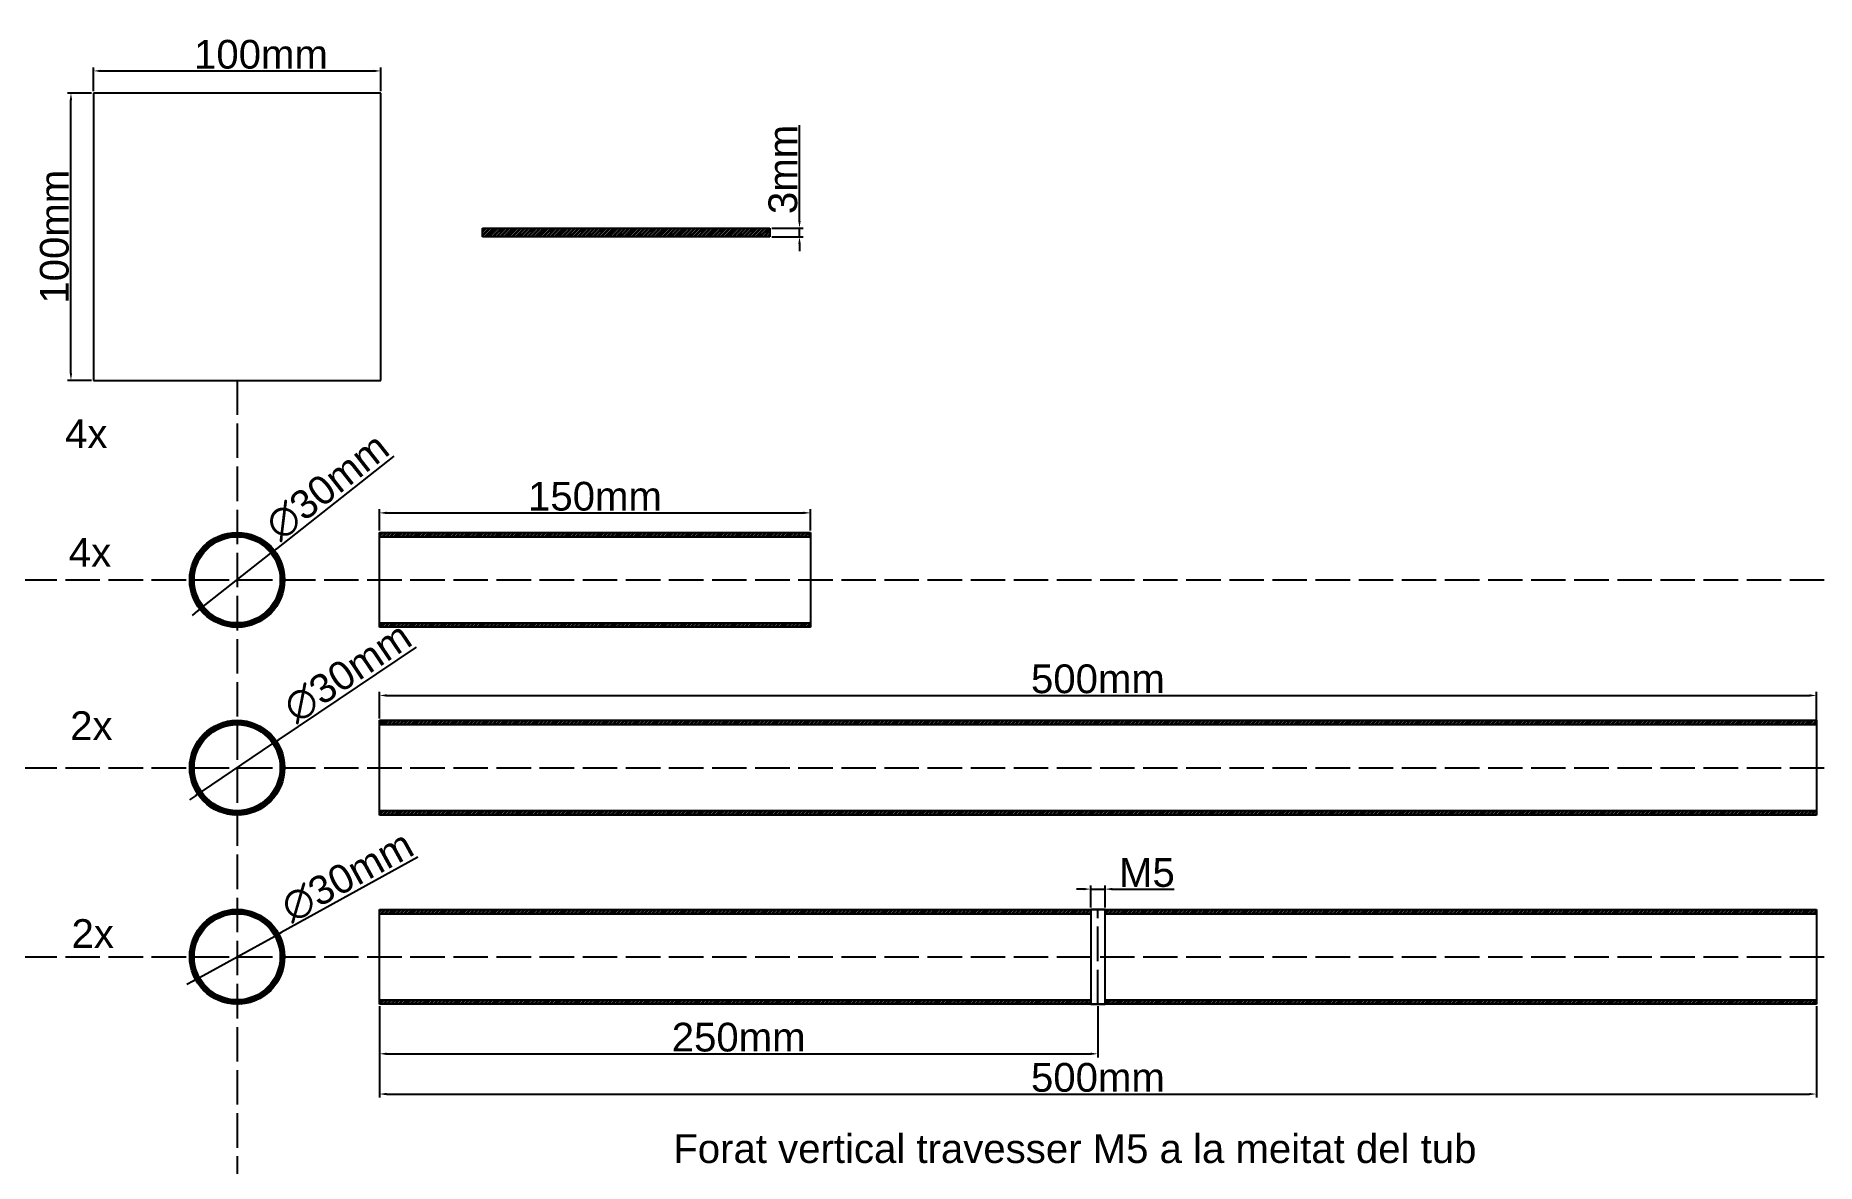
# Model space of a CAD drawing. Header units: millimetres. Extents: x 864 to 1483, y 1026 to 1419.
import ezdxf

# ---------------------------------------------------------------- set-up
doc = ezdxf.new("R2010")
doc.units = ezdxf.units.MM
doc.linetypes.add('ACAD_ISO02W100', pattern=[15, 12, -3])
for name, color, linetype in [('Capa.1 (Estructura)', 7, 'Continuous'), ('Capa.2 (Ejes)', 80, 'ACAD_ISO02W100'), ('Capa.3 (Corte)', 7, 'Continuous'), ('Capa.4 (Cotas)', 10, 'Continuous')]:
    doc.layers.add(name, color=color, linetype=linetype)
doc.styles.get("Standard").update_dxf_attribs({"font": 'arial.ttf'})
doc.dimstyles.new('ISO-25', dxfattribs={"dimtxt": 2.5, "dimasz": 2.5, "dimexe": 1.25, "dimexo": 0.625, "dimtad": 1, "dimtxsty": 'Standard', "dimcen": 2.5, "dimadec": 0, "dimazin": 0, "dimtfac": 1, "dimtmove": 0, "dimatfit": 3, "dimfxl": 1, "dimarcsym": 0})

# ---------------------------------------------------------------- blocks, each defined once
blk = doc.blocks.new('*D1')
at = {"layer": 'Capa.4 (Cotas)', "color": 0, "lineweight": -2, "transparency": 16777216}
for p, q in [((996.82, 1132.7), (949.23, 1106.49)), ((920.77, 1090.81), (947.04, 1105.28)), ((918.58, 1089.6), (916.39, 1088.4))]:
    blk.add_line(p, q, dxfattribs=at)
at = {"layer": 'Capa.4 (Cotas)', "color": 0, "transparency": 16777216}
for points in [[(949.03, 1106.85), (949.44, 1106.12), (947.04, 1105.28)], [(918.38, 1089.97), (918.78, 1089.24), (920.77, 1090.81)]]:
    blk.add_solid(points, dxfattribs=at)
at = {"layer": 'Defpoints', "color": 0, "transparency": 16777216}
for p in [(947.04, 1105.28), (920.77, 1090.81)]:
    blk.add_point(p, dxfattribs=at)
at = {"layer": 'Capa.4 (Cotas)', "color": 0, "transparency": 16777216, "insert": (972.26, 1126.03), "char_height": 10, "attachment_point": 5, "rotation": 28.84495}
blk.add_mtext('∅30mm', dxfattribs=at)
blk = doc.blocks.new('*D2')
at = {"layer": 'Capa.4 (Cotas)', "color": 0, "lineweight": -2, "transparency": 16777216}
for p, q in [((996.22, 1205.79), (948.42, 1173.62)), ((921.46, 1155.48), (946.35, 1172.23)), ((919.39, 1154.08), (917.31, 1152.69))]:
    blk.add_line(p, q, dxfattribs=at)
at = {"layer": 'Capa.4 (Cotas)', "color": 0, "transparency": 16777216}
for points in [[(948.19, 1173.97), (948.66, 1173.28), (946.35, 1172.23)], [(919.15, 1154.43), (919.62, 1153.74), (921.46, 1155.48)]]:
    blk.add_solid(points, dxfattribs=at)
at = {"layer": 'Defpoints', "color": 0, "transparency": 16777216}
for p in [(946.35, 1172.23), (921.46, 1155.48)]:
    blk.add_point(p, dxfattribs=at)
at = {"layer": 'Capa.4 (Cotas)', "color": 0, "transparency": 16777216, "insert": (972.35, 1196.97), "char_height": 10, "attachment_point": 5, "rotation": 33.94053}
blk.add_mtext('∅30mm', dxfattribs=at)
blk = doc.blocks.new('*D3')
at = {"layer": 'Capa.4 (Cotas)', "color": 0, "lineweight": -2, "transparency": 16777216}
for p, q in [((988.45, 1272.23), (947.65, 1240.06)), ((922.13, 1219.94), (945.68, 1238.51)), ((920.16, 1218.39), (918.2, 1216.84))]:
    blk.add_line(p, q, dxfattribs=at)
at = {"layer": 'Capa.4 (Cotas)', "color": 0, "transparency": 16777216}
for points in [[(947.39, 1240.38), (947.91, 1239.73), (945.68, 1238.51)], [(919.9, 1218.72), (920.42, 1218.06), (922.13, 1219.94)]]:
    blk.add_solid(points, dxfattribs=at)
at = {"layer": 'Defpoints', "color": 0, "transparency": 16777216}
for p in [(945.68, 1238.51), (922.13, 1219.94)]:
    blk.add_point(p, dxfattribs=at)
at = {"layer": 'Capa.4 (Cotas)', "color": 0, "transparency": 16777216, "insert": (965.31, 1261.64), "char_height": 10, "width": 6.2926, "attachment_point": 5, "rotation": 38.25195}
blk.add_mtext('∅30mm', dxfattribs=at)
blk = doc.blocks.new('*D7')
at = {"layer": 'Capa.4 (Cotas)', "color": 0, "lineweight": -2, "transparency": 16777216}
for p, q in [((983.41, 1246.35), (983.41, 1253.77)), ((985.91, 1252.52), (1130.91, 1252.52)), ((1133.41, 1246.35), (1133.41, 1253.77))]:
    blk.add_line(p, q, dxfattribs=at)
at = {"layer": 'Capa.4 (Cotas)', "color": 0, "transparency": 16777216}
for points in [[(985.91, 1252.94), (985.91, 1252.11), (983.41, 1252.52)], [(1130.91, 1252.94), (1130.91, 1252.11), (1133.41, 1252.52)]]:
    blk.add_solid(points, dxfattribs=at)
at = {"layer": 'Defpoints', "color": 0, "transparency": 16777216}
for p in [(1133.41, 1252.52), (983.41, 1245.72), (1133.41, 1245.72)]:
    blk.add_point(p, dxfattribs=at)
at = {"layer": 'Capa.4 (Cotas)', "color": 0, "transparency": 16777216, "insert": (1058.41, 1258.25), "char_height": 10, "attachment_point": 5}
blk.add_mtext('150mm', dxfattribs=at)
blk = doc.blocks.new('*D8')
at = {"layer": 'Capa.4 (Cotas)', "color": 0, "lineweight": -2, "transparency": 16777216}
for p, q in [((883.91, 1399.25), (883.91, 1407.56)), ((983.91, 1399.25), (983.91, 1407.56)), ((886.41, 1406.31), (981.41, 1406.31))]:
    blk.add_line(p, q, dxfattribs=at)
at = {"layer": 'Capa.4 (Cotas)', "color": 0, "transparency": 16777216}
for points in [[(886.41, 1406.72), (886.41, 1405.89), (883.91, 1406.31)], [(981.41, 1406.72), (981.41, 1405.89), (983.91, 1406.31)]]:
    blk.add_solid(points, dxfattribs=at)
at = {"layer": 'Defpoints', "color": 0, "transparency": 16777216}
for p in [(983.91, 1406.31), (883.91, 1398.62), (983.91, 1398.62)]:
    blk.add_point(p, dxfattribs=at)
at = {"layer": 'Capa.4 (Cotas)', "color": 0, "transparency": 16777216, "insert": (942.2, 1412.04), "char_height": 10, "width": 5.2797, "attachment_point": 5}
blk.add_mtext('100mm', dxfattribs=at)
blk = doc.blocks.new('*D9')
at = {"layer": 'Capa.4 (Cotas)', "color": 0, "lineweight": -2, "transparency": 16777216}
for p, q in [((883.28, 1398.62), (874.82, 1398.62)), ((876.07, 1301.12), (876.07, 1396.12)), ((883.28, 1298.62), (874.82, 1298.62))]:
    blk.add_line(p, q, dxfattribs=at)
at = {"layer": 'Capa.4 (Cotas)', "color": 0, "transparency": 16777216}
for points in [[(875.66, 1396.12), (876.49, 1396.12), (876.07, 1398.62)], [(875.66, 1301.12), (876.49, 1301.12), (876.07, 1298.62)]]:
    blk.add_solid(points, dxfattribs=at)
at = {"layer": 'Defpoints', "color": 0, "transparency": 16777216}
for p in [(876.07, 1398.62), (883.91, 1398.62), (883.91, 1298.62)]:
    blk.add_point(p, dxfattribs=at)
at = {"layer": 'Capa.4 (Cotas)', "color": 0, "transparency": 16777216, "insert": (870.34, 1348.62), "char_height": 10, "attachment_point": 5, "rotation": 90}
blk.add_mtext('100mm', dxfattribs=at)
blk = doc.blocks.new('*D10')
at = {"layer": 'Capa.4 (Cotas)', "color": 0, "lineweight": -2, "transparency": 16777216}
for p, q in [((983.41, 1180.98), (983.41, 1190.24)), ((1483.41, 1179.48), (1483.41, 1190.24)), ((985.91, 1188.99), (1480.91, 1188.99))]:
    blk.add_line(p, q, dxfattribs=at)
at = {"layer": 'Capa.4 (Cotas)', "color": 0, "transparency": 16777216}
for points in [[(985.91, 1189.41), (985.91, 1188.57), (983.41, 1188.99)], [(1480.91, 1189.41), (1480.91, 1188.57), (1483.41, 1188.99)]]:
    blk.add_solid(points, dxfattribs=at)
at = {"layer": 'Defpoints', "color": 0, "transparency": 16777216}
for p in [(1483.41, 1188.99), (983.41, 1180.35), (1483.41, 1178.85)]:
    blk.add_point(p, dxfattribs=at)
at = {"layer": 'Capa.4 (Cotas)', "color": 0, "transparency": 16777216, "insert": (1233.41, 1194.72), "char_height": 10, "attachment_point": 5}
blk.add_mtext('500mm', dxfattribs=at)
blk = doc.blocks.new('*D12')
at = {"layer": 'Capa.4 (Cotas)', "color": 0, "lineweight": -2, "transparency": 16777216}
for p, q in [((1228.41, 1121.61), (1225.91, 1121.61)), ((1230.91, 1115.17), (1230.91, 1122.86)), ((1230.91, 1121.61), (1235.91, 1121.61)), ((1235.91, 1115.17), (1235.91, 1122.86)), ((1238.41, 1121.61), (1259.97, 1121.61))]:
    blk.add_line(p, q, dxfattribs=at)
at = {"layer": 'Capa.4 (Cotas)', "color": 0, "transparency": 16777216}
for points in [[(1228.41, 1122.03), (1228.41, 1121.19), (1230.91, 1121.61)], [(1238.41, 1122.03), (1238.41, 1121.19), (1235.91, 1121.61)]]:
    blk.add_solid(points, dxfattribs=at)
at = {"layer": 'Defpoints', "color": 0, "transparency": 16777216}
for p in [(1235.91, 1121.61), (1230.91, 1114.55), (1235.91, 1114.55)]:
    blk.add_point(p, dxfattribs=at)
at = {"layer": 'Capa.4 (Cotas)', "color": 0, "transparency": 16777216, "insert": (1250.44, 1127.32), "char_height": 10, "attachment_point": 5}
blk.add_mtext('M5', dxfattribs=at)
blk = doc.blocks.new('*D13')
at = {"layer": 'Capa.4 (Cotas)', "color": 0, "lineweight": -2, "transparency": 16777216}
for p, q in [((983.41, 1080.92), (983.41, 1063.05)), ((1233.41, 1080.92), (1233.41, 1063.05)), ((985.91, 1064.3), (1230.91, 1064.3))]:
    blk.add_line(p, q, dxfattribs=at)
at = {"layer": 'Capa.4 (Cotas)', "color": 0, "transparency": 16777216}
for points in [[(985.91, 1064.71), (985.91, 1063.88), (983.41, 1064.3)], [(1230.91, 1064.71), (1230.91, 1063.88), (1233.41, 1064.3)]]:
    blk.add_solid(points, dxfattribs=at)
at = {"layer": 'Defpoints', "color": 0, "transparency": 16777216}
for p in [(983.41, 1081.55), (1233.41, 1081.55), (1233.41, 1064.3)]:
    blk.add_point(p, dxfattribs=at)
at = {"layer": 'Capa.4 (Cotas)', "color": 0, "transparency": 16777216, "insert": (1108.41, 1070.03), "char_height": 10, "attachment_point": 5}
blk.add_mtext('250mm', dxfattribs=at)
blk = doc.blocks.new('*D14')
at = {"layer": 'Capa.4 (Cotas)', "color": 0, "lineweight": -2, "transparency": 16777216}
for p, q in [((983.41, 1080.92), (983.41, 1049.04)), ((1483.41, 1080.92), (1483.41, 1049.04)), ((985.91, 1050.29), (1480.91, 1050.29))]:
    blk.add_line(p, q, dxfattribs=at)
at = {"layer": 'Capa.4 (Cotas)', "color": 0, "transparency": 16777216}
for points in [[(985.91, 1050.71), (985.91, 1049.88), (983.41, 1050.29)], [(1480.91, 1050.71), (1480.91, 1049.88), (1483.41, 1050.29)]]:
    blk.add_solid(points, dxfattribs=at)
at = {"layer": 'Defpoints', "color": 0, "transparency": 16777216}
for p in [(983.41, 1081.55), (1483.41, 1081.55), (1483.41, 1050.29)]:
    blk.add_point(p, dxfattribs=at)
at = {"layer": 'Capa.4 (Cotas)', "color": 0, "transparency": 16777216, "insert": (1233.41, 1056.02), "char_height": 10, "attachment_point": 5}
blk.add_mtext('500mm', dxfattribs=at)
blk = doc.blocks.new('*D15')
at = {"layer": 'Capa.4 (Cotas)', "color": 0, "lineweight": -2, "transparency": 16777216}
for p, q in [((1129.58, 1354.12), (1129.58, 1387.43)), ((1119.92, 1351.62), (1130.83, 1351.62)), ((1129.58, 1348.62), (1129.58, 1351.62)), ((1119.92, 1348.62), (1130.83, 1348.62)), ((1129.58, 1346.12), (1129.58, 1343.62))]:
    blk.add_line(p, q, dxfattribs=at)
at = {"layer": 'Capa.4 (Cotas)', "color": 0, "transparency": 16777216}
for points in [[(1129.16, 1354.12), (1129.99, 1354.12), (1129.58, 1351.62)], [(1129.16, 1346.12), (1129.99, 1346.12), (1129.58, 1348.62)]]:
    blk.add_solid(points, dxfattribs=at)
at = {"layer": 'Defpoints', "color": 0, "transparency": 16777216}
for p in [(1119.3, 1351.62), (1119.3, 1348.62), (1129.58, 1348.62)]:
    blk.add_point(p, dxfattribs=at)
at = {"layer": 'Capa.4 (Cotas)', "color": 0, "transparency": 16777216, "insert": (1123.84, 1372.03), "char_height": 10, "attachment_point": 5, "rotation": 90}
blk.add_mtext('3mm', dxfattribs=at)

msp = doc.modelspace()

# ---------------------------------------------------------------- hatches: boundary and pattern name
at = {"layer": 'Capa.1 (Estructura)'}
h = msp.add_hatch(dxfattribs=at)
h.set_pattern_fill('ANSI32', color=256, scale=0.1)
h.paths.add_polyline_path([(1119.295, 1351.624), (1019.295, 1351.624), (1019.295, 1348.624), (1119.295, 1348.624)])
h = msp.add_hatch(dxfattribs=at)
h.set_pattern_fill('ANSI31', color=256, scale=0.1)
h.paths.add_polyline_path([(917.406, 1229.223, 1), (950.406, 1229.223, 1)])
h.paths.add_polyline_path([(948.906, 1229.223, -1), (918.906, 1229.223, -1)], flags=16)
h = msp.add_hatch(dxfattribs=at)
h.set_pattern_fill('ANSI32', color=256, scale=0.1)
h.paths.add_polyline_path([(1133.406, 1245.723), (983.406, 1245.723), (983.406, 1244.223), (1133.406, 1244.223)])
h.paths.add_polyline_path([(1133.406, 1214.223), (983.406, 1214.223), (983.406, 1212.723), (1133.406, 1212.723)])
h = msp.add_hatch(dxfattribs=at)
h.set_pattern_fill('ANSI31', color=256, scale=0.1)
h.paths.add_polyline_path([(950.406, 1163.854, 1), (917.406, 1163.854, 1)])
h.paths.add_polyline_path([(918.906, 1163.854, -1), (948.906, 1163.854, -1)], flags=16)
at = {"layer": 'Capa.1 (Estructura)', "ltscale": 0.1}
h = msp.add_hatch(dxfattribs=at)
h.set_pattern_fill('ANSI32', color=256, scale=0.1)
h.paths.add_polyline_path([(1483.406, 1148.854), (983.406, 1148.854), (983.406, 1147.354), (1483.406, 1147.354)])
h.paths.add_polyline_path([(1483.406, 1180.354), (983.406, 1180.354), (983.406, 1178.854), (1483.406, 1178.854)])
at = {"layer": 'Capa.1 (Estructura)'}
h = msp.add_hatch(dxfattribs=at)
h.set_pattern_fill('ANSI31', color=256, scale=0.1)
h.paths.add_polyline_path([(917.406, 1098.047, 1), (950.406, 1098.047, 1)])
h.paths.add_polyline_path([(948.906, 1098.047, -1), (918.906, 1098.047, -1)], flags=16)
h = msp.add_hatch(dxfattribs=at)
h.set_pattern_fill('ANSI32', color=256, scale=0.1)
h.paths.add_polyline_path([(1230.906, 1083.047), (983.406, 1083.047), (983.406, 1081.547), (1230.906, 1081.547)])
h.paths.add_polyline_path([(1230.906, 1114.547), (983.406, 1114.547), (983.406, 1113.047), (1230.906, 1113.047)])
h.paths.add_polyline_path([(1483.406, 1083.047), (1235.906, 1083.047), (1235.906, 1081.547), (1483.406, 1081.547)])
h.paths.add_polyline_path([(1483.406, 1114.547), (1235.906, 1114.547), (1235.906, 1113.047), (1483.406, 1113.047)])

# ---------------------------------------------------------------- linework, layer by layer
for p, q in [((983.906, 1398.624), (883.906, 1398.624)), ((883.906, 1398.624), (883.906, 1298.624)), ((983.906, 1298.624), (983.906, 1398.624)), ((1019.295, 1348.624), (1019.295, 1351.624)), ((1019.295, 1351.624), (1119.295, 1351.624)), ((1119.295, 1351.624), (1119.295, 1348.624)), ((1119.295, 1348.624), (1019.295, 1348.624)), ((883.906, 1298.624), (933.906, 1298.624)), ((933.906, 1298.624), (983.906, 1298.624)), ((983.406, 1212.723), (983.406, 1245.723)), ((983.406, 1245.723), (1133.406, 1245.723)), ((1133.406, 1245.723), (1133.406, 1212.723)), ((983.406, 1244.223), (1133.406, 1244.223)), ((983.406, 1214.223), (1133.406, 1214.223)), ((1133.406, 1212.723), (983.406, 1212.723)), ((983.406, 1178.854), (983.406, 1180.354)), ((983.406, 1180.354), (1483.406, 1180.354)), ((983.406, 1148.854), (983.406, 1178.854)), ((983.406, 1178.854), (1483.406, 1178.854)), ((1483.406, 1180.354), (1483.406, 1178.854)), ((1483.406, 1178.854), (1483.406, 1148.854)), ((983.406, 1147.354), (983.406, 1148.854)), ((1483.406, 1148.854), (983.406, 1148.854)), ((1483.406, 1147.354), (983.406, 1147.354)), ((1483.406, 1148.854), (1483.406, 1147.354)), ((983.406, 1081.547), (983.406, 1114.547)), ((983.406, 1114.547), (1483.406, 1114.547)), ((983.406, 1113.047), (1230.906, 1113.047)), ((1235.906, 1113.047), (1483.406, 1113.047)), ((1483.406, 1114.547), (1483.406, 1081.547)), ((983.406, 1083.047), (1230.906, 1083.047)), ((1483.406, 1081.547), (983.406, 1081.547)), ((1235.906, 1083.047), (1483.406, 1083.047))]:
    msp.add_line(p, q, dxfattribs=at)
for centre, radius in [((933.906, 1229.223), 16.5), ((933.906, 1229.223), 15), ((933.906, 1163.854), 16.5), ((933.906, 1163.854), 15), ((933.906, 1098.047), 16.5), ((933.906, 1098.047), 15)]:
    msp.add_circle(centre, radius, dxfattribs=at)
at = {"layer": 'Capa.2 (Ejes)'}
msp.add_line((1233.406, 1081.547), (1233.406, 1114.547), dxfattribs=at)
for p in [(933.906, 1229.223), (933.906, 1163.854), (933.906, 1098.047)]:
    msp.add_xline(p, (1, 0), dxfattribs=at)
msp.add_ray((933.906, 1298.624), (0, -1), dxfattribs=at)
at = {"layer": 'Capa.3 (Corte)'}
for p, q in [((1233.406, 1114.547), (1230.906, 1114.547)), ((1230.906, 1114.547), (1230.906, 1081.547)), ((1235.906, 1114.547), (1233.406, 1114.547)), ((1235.906, 1081.547), (1235.906, 1114.547)), ((1230.906, 1081.547), (1235.906, 1081.547))]:
    msp.add_line(p, q, dxfattribs=at)

# ---------------------------------------------------------------- texts
at = {"layer": 'Capa.1 (Estructura)', "char_height": 10, "attachment_point": 1}
for s, width, gutter_width, insert in [('4x', 26.89882, 12.5, (874.027, 1285.096)), ('4x', 26.89882, 12.5, (875.332, 1243.804)), ('2x', 26.89882, 12.5, (875.805, 1183.491)), ('2x', 26.89882, 12.5, (876.277, 1111.139)), ('Forat vertical travesser M5 a la meitat del tub', 520.43149, 102.318, (1085.653, 1036.307))]:
    msp.add_mtext_dynamic_manual_height_columns(s, width=width, gutter_width=gutter_width, heights=[13.855], dxfattribs=dict(at, insert=insert))

# ---------------------------------------------------------------- dimensions: what is measured, and where the dimension line sits
at = {"layer": 'Capa.4 (Cotas)'}
for base, p1, p2, text, picture, middle in [((983.906, 1406.308), (883.906, 1398.624), (983.906, 1398.624), '<>mm', '*D8', (942.2, 1406.308)), ((1235.906, 1121.611), (1230.906, 1114.547), (1235.906, 1114.547), 'M<>', '*D12', (1250.436, 1121.611)), ((1233.406, 1064.297), (983.406, 1081.547), (1233.406, 1081.547), '<>mm', '*D13', (1108.406, 1064.297)), ((1483.406, 1050.292), (983.406, 1081.547), (1483.406, 1081.547), '<>mm', '*D14', (1233.406, 1050.292))]:
    dim = msp.add_linear_dim(base=base, p1=p1, p2=p2, text=text, dimstyle='ISO-25', override={"dimtxt": 10}, dxfattribs=at)
    dim.commit()
    dim.dimension.update_dxf_attribs({"geometry": picture, "text_midpoint": middle, "dimtype": 160})
dim = msp.add_linear_dim(base=(876.074, 1398.624), p1=(883.906, 1298.624), p2=(883.906, 1398.624), angle=90, text='<>mm', dimstyle='ISO-25', override={"dimtxt": 10}, dxfattribs=at)
dim.commit()
dim.dimension.update_dxf_attribs({"geometry": '*D9', "text_midpoint": (870.343, 1348.624)})
dim = msp.add_linear_dim(base=(1129.577, 1348.624), p1=(1119.295, 1351.624), p2=(1119.295, 1348.624), angle=90, text='3mm', dimstyle='ISO-25', override={"dimtxt": 10}, dxfattribs=at)
dim.commit()
dim.dimension.update_dxf_attribs({"geometry": '*D15', "text_midpoint": (1129.577, 1372.027), "dimtype": 160})
dim = msp.add_diameter_dim_2p(p1=(922.126, 1219.936), p2=(945.685, 1238.509), text='<>mm', dimstyle='ISO-25', override={"dimtxt": 10}, dxfattribs=at)
dim.commit()
dim.dimension.update_dxf_attribs({"geometry": '*D3', "text_midpoint": (969.033, 1256.917)})
for base, p1, p2, picture, middle in [((1133.406, 1252.524), (983.406, 1245.723), (1133.406, 1245.723), '*D7', (1058.406, 1258.255)), ((1483.406, 1188.99), (983.406, 1180.354), (1483.406, 1178.854), '*D10', (1233.406, 1194.721))]:
    dim = msp.add_linear_dim(base=base, p1=p1, p2=p2, text='<>mm', dimstyle='ISO-25', override={"dimtxt": 10}, dxfattribs=at)
    dim.commit()
    dim.dimension.update_dxf_attribs({"geometry": picture, "text_midpoint": middle})
for p1, p2, picture, middle in [((921.461, 1155.479), (946.35, 1172.229), '*D2', (975.703, 1191.983)), ((920.767, 1090.81), (947.044, 1105.283), '*D1', (975.156, 1120.766))]:
    dim = msp.add_diameter_dim_2p(p1=p1, p2=p2, text='<>mm', dimstyle='ISO-25', override={"dimtxt": 10}, dxfattribs=at)
    dim.commit()
    dim.dimension.update_dxf_attribs({"geometry": picture, "text_midpoint": middle, "dimtype": 163})

doc.saveas('drawing.dxf')
